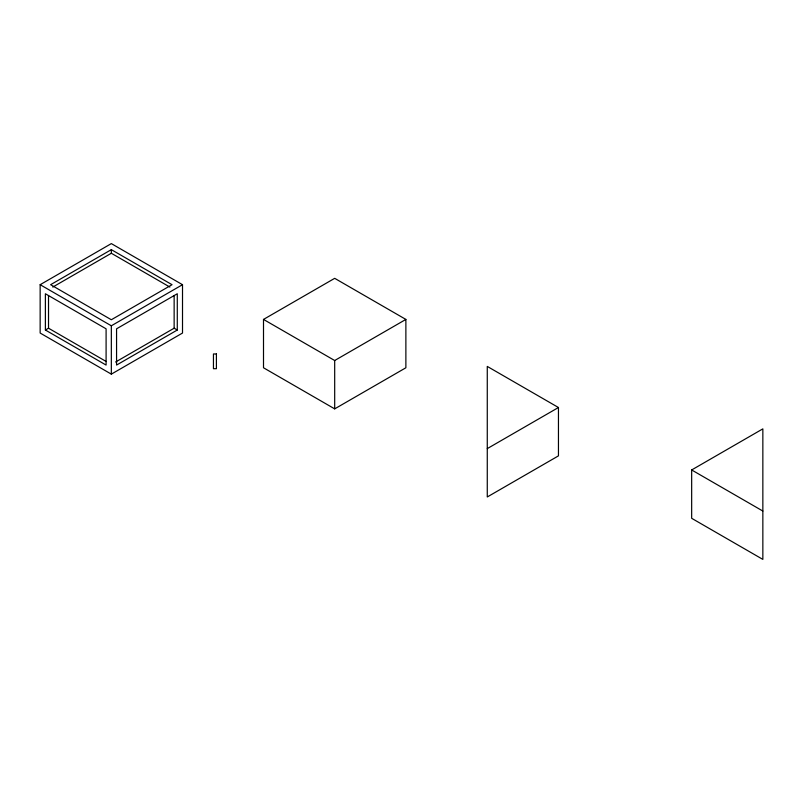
<?xml version="1.0" encoding="UTF-8"?>
<svg xmlns="http://www.w3.org/2000/svg" width="803" height="803" viewBox="0 0 803 803"><rect width="100%" height="100%" fill="white"/><g stroke="black" fill="none" stroke-linecap="round" stroke-linejoin="round"><path stroke-width="1.2" d="M40.15 284.694L111.336 243.6L182.512 284.694L182.512 333.044L111.336 374.138L40.15 333.044L40.15 284.694L111.336 325.787L182.512 284.694M111.336 249.643L50.619 284.694L111.336 319.745L172.043 284.694L111.336 249.643L111.336 253.266L52.787 287.072M45.38 330.023L106.096 365.074L106.096 328.808L45.38 293.757L45.38 330.023L48.521 328.206L105.986 361.38M115.592 362.012L174.141 328.206L177.282 330.023L177.282 293.757L116.565 328.808L116.565 365.074L177.282 330.023M263.504 319.423L334.69 278.33L405.876 319.423L405.876 367.774L334.69 408.868L263.504 367.774L263.504 319.423L334.69 360.517L405.876 319.423M487.27 448.616L558.456 407.512L558.456 455.863L487.27 496.967L487.27 366.419L558.456 407.512M691.664 469.956L762.85 428.862L762.85 559.4L691.664 518.306L691.664 469.956L762.85 511.049M111.336 253.266L169.875 287.072M334.69 360.517L334.69 408.868M174.141 295.695L174.141 328.206M111.336 325.787L111.336 374.138M48.521 295.695L48.521 328.206M216.408 353.962L213.447 353.962L213.447 368.697L216.408 368.697L216.408 353.962"/></g></svg>
